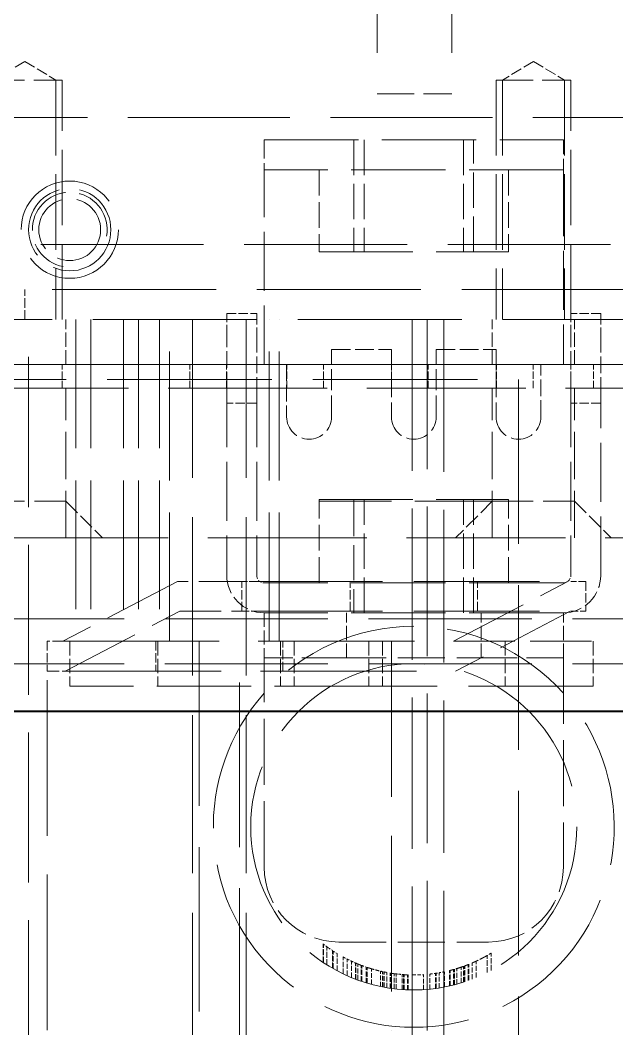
# Model space of a CAD drawing. Header units: millimetres. Extents: x 0 to 5945, y 0 to 4205.
# Drawn here: x 1985.6 to 2025.5, y 2250.6 to 2318 of the extents above; entities that cross this region are included whole.
import ezdxf

# ---------------------------------------------------------------- set-up
doc = ezdxf.new("R2010")
doc.units = ezdxf.units.MM
doc.header["$LTSCALE"] = 5
doc.linetypes.add('DASHED', pattern=[0.2067, 0.1654, -0.0413])
doc.layers.add('가려진 것(ISO)', color=2, linetype='DASHED', lineweight=18)
doc.layers.add('가시적인 것(ISO)', color=3, linetype='Continuous', lineweight=40)

msp = doc.modelspace()

# ---------------------------------------------------------------- linework, layer by layer
at = {"layer": '가려진 것(ISO)', "ltscale": 13.304306}
for p, q in [((2009.426, 2368.026), (2009.426, 2313.026)), ((2014.426, 2368.026), (2014.426, 2313.026)), ((1908.876, 2293.957), (2018.876, 2293.957)), ((2018.876, 2293.957), (2018.876, 2183.957)), ((1997.535, 2276.457), (1997.535, 2248.957)), ((2000.218, 2248.957), (2000.218, 2276.457))]:
    msp.add_line(p, q, dxfattribs=at)
at = {"layer": '가려진 것(ISO)', "ltscale": 0.918509}
for p, q in [((1985.876, 2315.199), (1983.809, 2313.957)), ((1985.876, 2315.199), (1987.943, 2313.957)), ((2019.876, 2315.199), (2017.809, 2313.957)), ((2019.876, 2315.199), (2021.943, 2313.957))]:
    msp.add_line(p, q, dxfattribs=at)
at = {"layer": '가려진 것(ISO)', "ltscale": 2.991791}
for p, q in [((1983.376, 2313.957), (1988.376, 2313.957)), ((2017.376, 2313.957), (2022.376, 2313.957)), ((2009.426, 2313.026), (2014.426, 2313.026)), ((2006.876, 2275.357), (2001.876, 2275.357)), ((2021.876, 2275.357), (2016.876, 2275.357))]:
    msp.add_line(p, q, dxfattribs=at)
at = {"layer": '가려진 것(ISO)', "ltscale": 6.094929}
for p, q in [((1987.943, 2313.957), (1987.943, 2297.957)), ((1988.376, 2297.957), (1988.376, 2313.957)), ((2017.376, 2313.957), (2017.376, 2297.957)), ((2017.809, 2313.957), (2017.809, 2297.957)), ((2021.943, 2313.957), (2021.943, 2297.957)), ((2022.376, 2297.957), (2022.376, 2313.957))]:
    msp.add_line(p, q, dxfattribs=at)
at = {"layer": '가려진 것(ISO)', "ltscale": 13.096966}
msp.add_line((1654.376, 2311.457), (2033.376, 2311.457), dxfattribs=at)
at = {"layer": '가려진 것(ISO)', "ltscale": 7.618686}
for p, q in [((2001.876, 2309.957), (2021.876, 2309.957)), ((2021.876, 2307.957), (2001.876, 2307.957)), ((2021.876, 2280.357), (2001.876, 2280.357)), ((2021.876, 2278.357), (2001.876, 2278.357)), ((2008.876, 2273.457), (1988.876, 2273.457))]:
    msp.add_line(p, q, dxfattribs=at)
at = {"layer": '가려진 것(ISO)', "ltscale": 1.495845}
for p, q in [((2001.876, 2309.957), (2001.876, 2307.457)), ((2021.876, 2307.457), (2021.876, 2309.957))]:
    msp.add_line(p, q, dxfattribs=at)
at = {"layer": '가려진 것(ISO)', "ltscale": 2.845517}
for p, q in [((2007.876, 2309.957), (2007.876, 2302.487)), ((2008.553, 2309.957), (2008.553, 2302.487)), ((2015.2, 2309.957), (2015.2, 2302.487)), ((2015.876, 2302.487), (2015.876, 2309.957)), ((2007.876, 2285.827), (2007.876, 2278.357)), ((2008.553, 2278.357), (2008.553, 2285.827)), ((2015.2, 2278.357), (2015.2, 2285.827)), ((2015.876, 2278.357), (2015.876, 2285.827))]:
    msp.add_line(p, q, dxfattribs=at)
at = {"layer": '가려진 것(ISO)', "ltscale": 2.083638}
for p, q in [((2005.551, 2307.957), (2005.551, 2302.487)), ((2018.201, 2307.957), (2018.201, 2302.487)), ((2005.551, 2280.357), (2005.551, 2285.827)), ((2018.201, 2280.357), (2018.201, 2285.827))]:
    msp.add_line(p, q, dxfattribs=at)
at = {"layer": '가려진 것(ISO)', "ltscale": 4.761642}
for p, q in [((2001.876, 2294.957), (2001.876, 2307.457)), ((2021.876, 2307.457), (2021.876, 2294.957)), ((1999.376, 2293.357), (1999.376, 2280.857)), ((2001.376, 2293.357), (2001.376, 2280.857)), ((2022.376, 2293.357), (2022.376, 2280.857)), ((2024.376, 2280.857), (2024.376, 2293.357))]:
    msp.add_line(p, q, dxfattribs=at)
at = {"layer": '가려진 것(ISO)', "ltscale": 13.164261}
msp.add_line((2133.876, 2302.957), (1875.376, 2302.957), dxfattribs=at)
at = {"layer": '가려진 것(ISO)', "ltscale": 7.569383}
for p, q in [((2005.551, 2302.487), (2018.201, 2302.487)), ((2005.551, 2285.927), (2018.201, 2285.927)), ((2018.201, 2285.827), (2005.551, 2285.827))]:
    msp.add_line(p, q, dxfattribs=at)
at = {"layer": '가려진 것(ISO)', "ltscale": 13.252995}
for p, q in [((1617.876, 2299.957), (2069.876, 2299.957)), ((2069.876, 2297.957), (1617.876, 2297.957))]:
    msp.add_line(p, q, dxfattribs=at)
at = {"layer": '가려진 것(ISO)', "ltscale": 0.761779}
for p, q in [((1985.876, 2297.957), (1985.876, 2299.957)), ((1999.376, 2298.357), (2001.376, 2298.357)), ((2024.376, 2298.357), (2022.376, 2298.357)), ((2001.376, 2292.357), (1999.376, 2292.357)), ((2024.376, 2292.357), (2022.376, 2292.357)), ((2000.376, 2278.457), (2000.376, 2280.457)), ((2007.626, 2278.457), (2007.626, 2280.457)), ((2016.126, 2278.457), (2016.126, 2280.457)), ((2023.376, 2280.457), (2023.376, 2278.457)), ((1987.376, 2276.457), (1987.376, 2274.457)), ((1994.626, 2276.457), (1994.626, 2274.457)), ((2003.126, 2274.457), (2003.126, 2276.457)), ((2010.376, 2276.457), (2010.376, 2274.457))]:
    msp.add_line(p, q, dxfattribs=at)
at = {"layer": '가려진 것(ISO)', "ltscale": 0.897467}
for p, q in [((1999.376, 2296.857), (1999.376, 2298.357)), ((2001.376, 2298.357), (2001.376, 2296.857)), ((2022.376, 2296.857), (2022.376, 2298.357)), ((2024.376, 2298.357), (2024.376, 2296.857))]:
    msp.add_line(p, q, dxfattribs=at)
at = {"layer": '가려진 것(ISO)', "ltscale": 12.135139}
msp.add_line((1986.126, 2222.707), (1986.126, 2297.957), dxfattribs=at)
at = {"layer": '가려진 것(ISO)', "ltscale": 1.142718}
for p, q in [((1988.626, 2294.957), (1988.626, 2297.957)), ((2017.126, 2294.957), (2017.126, 2297.957)), ((2022.626, 2294.957), (2022.626, 2297.957)), ((2001.876, 2278.357), (2001.876, 2275.357)), ((2007.376, 2275.357), (2007.376, 2278.357)), ((2016.376, 2275.357), (2016.376, 2278.357)), ((2021.876, 2275.357), (2021.876, 2278.357)), ((1988.876, 2276.457), (1988.876, 2273.457)), ((1994.776, 2276.457), (1994.776, 2273.457)), ((2002.976, 2276.457), (2002.976, 2273.457)), ((2003.876, 2276.457), (2003.876, 2273.457)), ((2008.876, 2276.457), (2008.876, 2273.457)), ((2009.776, 2276.457), (2009.776, 2273.457)), ((2017.976, 2276.457), (2017.976, 2273.457)), ((2023.876, 2276.457), (2023.876, 2273.457))]:
    msp.add_line(p, q, dxfattribs=at)
at = {"layer": '가려진 것(ISO)', "ltscale": 10.401548}
for p, q in [((1989.276, 2297.957), (1989.276, 2276.457)), ((1990.276, 2297.957), (1990.276, 2276.457)), ((1992.476, 2297.957), (1992.476, 2276.457)), ((1993.476, 2297.957), (1993.476, 2276.457)), ((1994.876, 2297.957), (1994.876, 2276.457)), ((1995.553, 2276.457), (1995.553, 2297.957)), ((2002.2, 2276.457), (2002.2, 2297.957)), ((2002.876, 2276.457), (2002.876, 2297.957))]:
    msp.add_line(p, q, dxfattribs=at)
at = {"layer": '가려진 것(ISO)', "ltscale": 12.78826}
for p, q in [((1997.076, 2297.957), (1997.076, 2218.657)), ((2000.676, 2297.957), (2000.676, 2218.657))]:
    msp.add_line(p, q, dxfattribs=at)
at = {"layer": '가려진 것(ISO)', "ltscale": 12.223835}
msp.add_line((2011.776, 2297.957), (2011.776, 2222.157), dxfattribs=at)
at = {"layer": '가려진 것(ISO)', "ltscale": 12.094824}
msp.add_line((2012.776, 2297.957), (2012.776, 2222.957), dxfattribs=at)
at = {"layer": '가려진 것(ISO)', "ltscale": 12.314143}
msp.add_line((2013.876, 2297.957), (2013.876, 2221.597), dxfattribs=at)
at = {"layer": '가려진 것(ISO)', "ltscale": 1.333188}
for p, q in [((1999.376, 2293.357), (1999.376, 2296.857)), ((2001.376, 2296.857), (2001.376, 2293.357)), ((2022.376, 2293.357), (2022.376, 2296.857)), ((2024.376, 2296.857), (2024.376, 2293.357)), ((2003.376, 2294.957), (2003.376, 2291.457)), ((2020.376, 2291.457), (2020.376, 2294.957))]:
    msp.add_line(p, q, dxfattribs=at)
at = {"layer": '가려진 것(ISO)', "ltscale": 1.714127}
for p, q in [((2006.376, 2291.457), (2006.376, 2295.957)), ((2010.376, 2295.957), (2010.376, 2291.457)), ((2013.376, 2291.457), (2013.376, 2295.957)), ((2017.376, 2295.957), (2017.376, 2291.457))]:
    msp.add_line(p, q, dxfattribs=at)
at = {"layer": '가려진 것(ISO)', "ltscale": 1.523657}
for p, q in [((2006.376, 2295.957), (2010.376, 2295.957)), ((2013.376, 2295.957), (2017.376, 2295.957))]:
    msp.add_line(p, q, dxfattribs=at)
at = {"layer": '가려진 것(ISO)', "ltscale": 12.855488}
for p, q in [((1875.873, 2294.957), (2061.879, 2294.957)), ((1875.873, 2293.357), (2061.879, 2293.357))]:
    msp.add_line(p, q, dxfattribs=at)
at = {"layer": '가려진 것(ISO)', "ltscale": 12.855069}
for p, q in [((2061.876, 2294.957), (1875.876, 2294.957)), ((1875.876, 2293.357), (2061.876, 2293.357)), ((2061.876, 2283.357), (1875.876, 2283.357))]:
    msp.add_line(p, q, dxfattribs=at)
at = {"layer": '가려진 것(ISO)', "ltscale": 0.609403}
for p, q in [((1988.376, 2293.357), (1988.376, 2294.957)), ((1996.898, 2293.357), (1996.898, 2294.957)), ((1999.348, 2293.357), (1999.348, 2294.957)), ((2003.398, 2293.357), (2003.398, 2294.957)), ((2005.848, 2293.357), (2005.848, 2294.957)), ((2010.398, 2293.357), (2010.398, 2294.957)), ((2012.848, 2293.357), (2012.848, 2294.957)), ((2017.377, 2293.357), (2017.377, 2294.957)), ((2017.397, 2293.357), (2017.397, 2294.957)), ((2019.847, 2293.357), (2019.847, 2294.957)), ((2022.377, 2293.357), (2022.377, 2294.957)), ((2023.897, 2293.357), (2023.897, 2294.957))]:
    msp.add_line(p, q, dxfattribs=at)
at = {"layer": '가려진 것(ISO)', "ltscale": 3.809293}
for p, q in [((1988.626, 2283.357), (1988.626, 2293.357)), ((2017.126, 2283.357), (2017.126, 2293.357)), ((2022.626, 2283.357), (2022.626, 2293.357)), ((2006.876, 2275.357), (2016.876, 2275.357)), ((2006.876, 2256.357), (2016.876, 2256.357))]:
    msp.add_line(p, q, dxfattribs=at)
at = {"layer": '가려진 것(ISO)', "ltscale": 3.290979}
for p, q in [((1983.126, 2285.807), (1988.626, 2285.807)), ((2017.126, 2285.807), (2022.626, 2285.807))]:
    msp.add_line(p, q, dxfattribs=at)
at = {"layer": '가려진 것(ISO)', "ltscale": 1.319787}
for p, q in [((1988.626, 2285.807), (1991.076, 2283.357)), ((2017.126, 2285.807), (2014.676, 2283.357)), ((2022.626, 2285.807), (2025.076, 2283.357))]:
    msp.add_line(p, q, dxfattribs=at)
at = {"layer": '가려진 것(ISO)', "ltscale": 0.037994}
for p, q in [((2005.551, 2285.927), (2005.551, 2285.827)), ((2007.876, 2285.927), (2007.876, 2285.827)), ((2008.553, 2285.927), (2008.553, 2285.827)), ((2015.2, 2285.927), (2015.2, 2285.827)), ((2015.876, 2285.827), (2015.876, 2285.927)), ((2018.201, 2285.927), (2018.201, 2285.827))]:
    msp.add_line(p, q, dxfattribs=at)
at = {"layer": '가려진 것(ISO)', "ltscale": 6.357076}
for p, q in [((1996.082, 2280.457), (1988.419, 2276.457)), ((2014.523, 2276.457), (2022.186, 2280.457)), ((1988.566, 2274.457), (1996.229, 2278.457)), ((2022.334, 2278.457), (2014.671, 2274.457))]:
    msp.add_line(p, q, dxfattribs=at)
at = {"layer": '가려진 것(ISO)', "ltscale": 3.458755}
msp.add_line((2000.376, 2280.457), (1996.082, 2280.457), dxfattribs=at)
at = {"layer": '가려진 것(ISO)', "ltscale": 0.598278}
for p, q in [((2001.376, 2280.457), (2000.376, 2280.457)), ((2023.376, 2280.457), (2022.376, 2280.457)), ((2000.376, 2278.457), (2001.376, 2278.457)), ((2022.376, 2278.457), (2023.376, 2278.457))]:
    msp.add_line(p, q, dxfattribs=at)
at = {"layer": '가려진 것(ISO)', "ltscale": 10.159652}
for p, q in [((2001.376, 2280.457), (2022.376, 2280.457)), ((2001.376, 2278.457), (2022.376, 2278.457))]:
    msp.add_line(p, q, dxfattribs=at)
at = {"layer": '가려진 것(ISO)', "ltscale": 3.339893}
msp.add_line((1996.229, 2278.457), (2000.376, 2278.457), dxfattribs=at)
at = {"layer": '가려진 것(ISO)', "ltscale": 13.17814}
for p, q in [((1464.076, 2277.957), (2158.676, 2277.957)), ((1464.076, 2274.957), (2158.676, 2274.957))]:
    msp.add_line(p, q, dxfattribs=at)
at = {"layer": '가려진 것(ISO)', "ltscale": 12.578616}
for p, q in [((1987.376, 2250.457), (1987.376, 2276.457)), ((2010.376, 2276.457), (2010.376, 2250.457))]:
    msp.add_line(p, q, dxfattribs=at)
at = {"layer": '가려진 것(ISO)', "ltscale": 0.839537}
msp.add_line((1988.419, 2276.457), (1987.376, 2276.457), dxfattribs=at)
at = {"layer": '가려진 것(ISO)', "ltscale": 12.629146}
for p, q in [((1988.419, 2276.457), (2014.523, 2276.457)), ((1988.566, 2274.457), (2014.671, 2274.457))]:
    msp.add_line(p, q, dxfattribs=at)
at = {"layer": '가려진 것(ISO)', "ltscale": 4.958426}
msp.add_line((2014.523, 2276.457), (2023.876, 2276.457), dxfattribs=at)
at = {"layer": '가려진 것(ISO)', "ltscale": 5.33305}
for p, q in [((2001.876, 2261.357), (2001.876, 2275.357)), ((2021.876, 2275.357), (2021.876, 2261.357))]:
    msp.add_line(p, q, dxfattribs=at)
at = {"layer": '가려진 것(ISO)', "ltscale": 0.9584}
msp.add_line((1987.376, 2274.457), (1988.566, 2274.457), dxfattribs=at)
at = {"layer": '가려진 것(ISO)', "ltscale": 10.099219}
msp.add_line((2023.876, 2273.457), (2008.876, 2273.457), dxfattribs=at)
at = {"layer": '가려진 것(ISO)', "ltscale": 0.469109}
msp.add_line((2005.815, 2254.998), (2005.815, 2256.229), dxfattribs=at)
at = {"layer": '가려진 것(ISO)', "ltscale": 0.468525}
msp.add_line((2005.83, 2254.988), (2005.83, 2256.218), dxfattribs=at)
at = {"layer": '가려진 것(ISO)', "ltscale": 0.45937}
msp.add_line((2006.071, 2254.831), (2006.071, 2256.038), dxfattribs=at)
at = {"layer": '가려진 것(ISO)', "ltscale": 0.447094}
msp.add_line((2006.438, 2254.611), (2006.438, 2255.785), dxfattribs=at)
at = {"layer": '가려진 것(ISO)', "ltscale": 0.445348}
msp.add_line((2006.494, 2254.578), (2006.494, 2255.748), dxfattribs=at)
at = {"layer": '가려진 것(ISO)', "ltscale": 0.437662}
msp.add_line((2006.76, 2254.432), (2006.76, 2255.582), dxfattribs=at)
at = {"layer": '가려진 것(ISO)', "ltscale": 0.427661}
msp.add_line((2007.152, 2254.234), (2007.152, 2255.357), dxfattribs=at)
at = {"layer": '가려진 것(ISO)', "ltscale": 0.421681}
msp.add_line((2007.418, 2254.11), (2007.418, 2255.218), dxfattribs=at)
at = {"layer": '가려진 것(ISO)', "ltscale": 0.431961}
msp.add_line((2016.776, 2254.32), (2016.776, 2255.455), dxfattribs=at)
at = {"layer": '가려진 것(ISO)', "ltscale": 0.439214}
msp.add_line((2017.049, 2254.462), (2017.049, 2255.616), dxfattribs=at)
at = {"layer": '가려진 것(ISO)', "ltscale": 0.415525}
msp.add_line((2007.723, 2253.979), (2007.723, 2255.07), dxfattribs=at)
at = {"layer": '가려진 것(ISO)', "ltscale": 0.410706}
msp.add_line((2007.989, 2253.874), (2007.989, 2254.952), dxfattribs=at)
at = {"layer": '가려진 것(ISO)', "ltscale": 0.410289}
msp.add_line((2008.013, 2253.865), (2008.013, 2254.942), dxfattribs=at)
at = {"layer": '가려진 것(ISO)', "ltscale": 0.408395}
msp.add_line((2008.126, 2253.822), (2008.126, 2254.895), dxfattribs=at)
at = {"layer": '가려진 것(ISO)', "ltscale": 0.404823}
msp.add_line((2008.355, 2253.742), (2008.355, 2254.804), dxfattribs=at)
at = {"layer": '가려진 것(ISO)', "ltscale": 0.404103}
msp.add_line((2008.403, 2253.725), (2008.403, 2254.786), dxfattribs=at)
at = {"layer": '가려진 것(ISO)', "ltscale": 0.400006}
msp.add_line((2008.7, 2253.63), (2008.7, 2254.68), dxfattribs=at)
at = {"layer": '가려진 것(ISO)', "ltscale": 0.399113}
msp.add_line((2008.77, 2253.609), (2008.77, 2254.657), dxfattribs=at)
at = {"layer": '가려진 것(ISO)', "ltscale": 0.395884}
msp.add_line((2009.04, 2253.532), (2009.04, 2254.572), dxfattribs=at)
at = {"layer": '가려진 것(ISO)', "ltscale": 0.395829}
msp.add_line((2009.045, 2253.531), (2009.045, 2254.57), dxfattribs=at)
at = {"layer": '가려진 것(ISO)', "ltscale": 0.394372}
msp.add_line((2014.574, 2253.496), (2014.574, 2254.532), dxfattribs=at)
at = {"layer": '가려진 것(ISO)', "ltscale": 0.394596}
msp.add_line((2014.595, 2253.501), (2014.595, 2254.538), dxfattribs=at)
at = {"layer": '가려진 것(ISO)', "ltscale": 0.396372}
msp.add_line((2014.755, 2253.544), (2014.755, 2254.585), dxfattribs=at)
at = {"layer": '가려진 것(ISO)', "ltscale": 0.399933}
msp.add_line((2015.047, 2253.628), (2015.047, 2254.678), dxfattribs=at)
at = {"layer": '가려진 것(ISO)', "ltscale": 0.399954}
msp.add_line((2015.049, 2253.629), (2015.049, 2254.679), dxfattribs=at)
at = {"layer": '가려진 것(ISO)', "ltscale": 0.402038}
msp.add_line((2015.204, 2253.677), (2015.204, 2254.733), dxfattribs=at)
at = {"layer": '가려진 것(ISO)', "ltscale": 0.402626}
msp.add_line((2015.246, 2253.691), (2015.246, 2254.748), dxfattribs=at)
at = {"layer": '가려진 것(ISO)', "ltscale": 0.403154}
msp.add_line((2015.284, 2253.703), (2015.284, 2254.762), dxfattribs=at)
at = {"layer": '가려진 것(ISO)', "ltscale": 0.406519}
msp.add_line((2015.509, 2253.78), (2015.509, 2254.848), dxfattribs=at)
at = {"layer": '가려진 것(ISO)', "ltscale": 0.407311}
msp.add_line((2015.559, 2253.798), (2015.559, 2254.867), dxfattribs=at)
at = {"layer": '가려진 것(ISO)', "ltscale": 0.410804}
msp.add_line((2015.77, 2253.876), (2015.77, 2254.955), dxfattribs=at)
at = {"layer": '가려진 것(ISO)', "ltscale": 0.415758}
msp.add_line((2016.042, 2253.984), (2016.042, 2255.076), dxfattribs=at)
at = {"layer": '가려진 것(ISO)', "ltscale": 0.389836}
msp.add_line((2009.658, 2253.385), (2009.658, 2254.409), dxfattribs=at)
at = {"layer": '가려진 것(ISO)', "ltscale": 0.388732}
msp.add_line((2009.794, 2253.358), (2009.794, 2254.378), dxfattribs=at)
at = {"layer": '가려진 것(ISO)', "ltscale": 0.388063}
msp.add_line((2009.882, 2253.341), (2009.882, 2254.36), dxfattribs=at)
at = {"layer": '가려진 것(ISO)', "ltscale": 0.387979}
msp.add_line((2009.893, 2253.339), (2009.893, 2254.358), dxfattribs=at)
at = {"layer": '가려진 것(ISO)', "ltscale": 0.386757}
msp.add_line((2010.066, 2253.308), (2010.066, 2254.324), dxfattribs=at)
at = {"layer": '가려진 것(ISO)', "ltscale": 0.385379}
msp.add_line((2010.287, 2253.274), (2010.287, 2254.285), dxfattribs=at)
at = {"layer": '가려진 것(ISO)', "ltscale": 0.385267}
msp.add_line((2010.306, 2253.271), (2010.306, 2254.282), dxfattribs=at)
at = {"layer": '가려진 것(ISO)', "ltscale": 0.385065}
msp.add_line((2010.342, 2253.266), (2010.342, 2254.277), dxfattribs=at)
at = {"layer": '가려진 것(ISO)', "ltscale": 0.384974}
msp.add_line((2010.358, 2253.263), (2010.358, 2254.274), dxfattribs=at)
at = {"layer": '가려진 것(ISO)', "ltscale": 0.383955}
msp.add_line((2010.556, 2253.237), (2010.556, 2254.245), dxfattribs=at)
at = {"layer": '가려진 것(ISO)', "ltscale": 0.383326}
msp.add_line((2010.695, 2253.221), (2010.695, 2254.228), dxfattribs=at)
at = {"layer": '가려진 것(ISO)', "ltscale": 0.381924}
msp.add_line((2011.094, 2253.185), (2011.094, 2254.188), dxfattribs=at)
at = {"layer": '가려진 것(ISO)', "ltscale": 0.381671}
msp.add_line((2011.191, 2253.179), (2011.191, 2254.181), dxfattribs=at)
at = {"layer": '가려진 것(ISO)', "ltscale": 0.381579}
msp.add_line((2011.23, 2253.176), (2011.23, 2254.178), dxfattribs=at)
at = {"layer": '가려진 것(ISO)', "ltscale": 0.381141}
msp.add_line((2011.463, 2253.165), (2011.463, 2254.166), dxfattribs=at)
at = {"layer": '가려진 것(ISO)', "ltscale": 0.381086}
msp.add_line((2011.502, 2253.163), (2011.502, 2254.164), dxfattribs=at)
at = {"layer": '가려진 것(ISO)', "ltscale": 0.380856}
msp.add_line((2011.779, 2253.157), (2011.779, 2254.157), dxfattribs=at)
at = {"layer": '가려진 것(ISO)', "ltscale": 0.381611}
msp.add_line((2012.536, 2253.177), (2012.536, 2254.179), dxfattribs=at)
at = {"layer": '가려진 것(ISO)', "ltscale": 0.382927}
msp.add_line((2012.959, 2253.211), (2012.959, 2254.216), dxfattribs=at)
at = {"layer": '가려진 것(ISO)', "ltscale": 0.384585}
msp.add_line((2013.322, 2253.253), (2013.322, 2254.263), dxfattribs=at)
at = {"layer": '가려진 것(ISO)', "ltscale": 0.384854}
msp.add_line((2013.373, 2253.26), (2013.373, 2254.271), dxfattribs=at)
at = {"layer": '가려진 것(ISO)', "ltscale": 0.386069}
msp.add_line((2013.58, 2253.291), (2013.58, 2254.305), dxfattribs=at)
at = {"layer": '가려진 것(ISO)', "ltscale": 0.388549}
msp.add_line((2013.935, 2253.353), (2013.935, 2254.373), dxfattribs=at)
at = {"layer": '가려진 것(ISO)', "ltscale": 0.391248}
msp.add_line((2014.256, 2253.42), (2014.256, 2254.447), dxfattribs=at)
at = {"layer": '가려진 것(ISO)', "ltscale": 0.391696}
msp.add_line((2014.305, 2253.431), (2014.305, 2254.459), dxfattribs=at)
at = {"layer": '가려진 것(ISO)', "ltscale": 0.39388}
msp.add_line((2014.527, 2253.484), (2014.527, 2254.518), dxfattribs=at)
at = {"layer": '가려진 것(ISO)', "ltscale": 9.879222}
msp.add_circle((1988.876, 2303.957), 3.25, dxfattribs=at)
at = {"layer": '가려진 것(ISO)', "ltscale": 6.582059}
msp.add_circle((1988.876, 2303.957), 2.75, dxfattribs=at)
at = {"layer": '가려진 것(ISO)', "ltscale": 4.94729}
msp.add_circle((1988.876, 2303.957), 2.067, dxfattribs=at)
at = {"layer": '가려진 것(ISO)', "ltscale": 13.253357}
msp.add_circle((2011.876, 2264.057), 10.9, dxfattribs=at)
at = {"layer": '가려진 것(ISO)', "ltscale": 4.487736}
msp.add_arc((1988.876, 2303.957), 2.5, 350, 260, dxfattribs=at)
at = {"layer": '가려진 것(ISO)', "ltscale": 1.795034}
for centre in [(2004.876, 2291.457), (2011.876, 2291.457), (2018.876, 2291.457)]:
    msp.add_arc(centre, 1.5, 180, 0, dxfattribs=at)
at = {"layer": '가려진 것(ISO)', "ltscale": 1.495845}
for centre, start, end in [((2001.876, 2280.857), 180, 270), ((2021.876, 2280.857), 270, 0)]:
    msp.add_arc(centre, 2.5, start, end, dxfattribs=at)
at = {"layer": '가려진 것(ISO)', "ltscale": 0.299089}
for centre, start, end in [((2001.876, 2280.857), 180, 270), ((2021.876, 2280.857), 270, 0)]:
    msp.add_arc(centre, 0.5, start, end, dxfattribs=at)
at = {"layer": '가려진 것(ISO)', "ltscale": 10.922766}
msp.add_arc((2011.876, 2264.057), 13.4, 41.73182, 138.26818, dxfattribs=at)
at = {"layer": '가려진 것(ISO)', "ltscale": 11.92401}
msp.add_arc((2011.876, 2264.057), 13.4, 138.26818, 41.73182, dxfattribs=at)
at = {"layer": '가려진 것(ISO)', "ltscale": 2.991791}
for centre, start, end in [((2006.876, 2261.357), 180, 270), ((2016.876, 2261.357), 270, 0)]:
    msp.add_arc(centre, 5, start, end, dxfattribs=at)
at = {"layer": '가려진 것(ISO)', "ltscale": 0.006923}
msp.add_arc((2011.876, 2264.057), 9.9, 232.2484, 232.35509, dxfattribs=at)
at = {"layer": '가려진 것(ISO)', "ltscale": 0.314692}
msp.add_arc((2011.876, 2264.057), 9.9, 234.09996, 238.88246, dxfattribs=at)
at = {"layer": '가려진 것(ISO)', "ltscale": 0.219951}
msp.add_arc((2011.876, 2264.057), 9.9, 241.49879, 244.84193, dxfattribs=at)
at = {"layer": '가려진 것(ISO)', "ltscale": 0.182906}
msp.add_arc((2011.876, 2264.057), 9.9, 249.46424, 251.28671, dxfattribs=at)
at = {"layer": '가려진 것(ISO)', "ltscale": 0.007405}
msp.add_arc((2011.876, 2264.057), 9.9, 260.76066, 260.87468, dxfattribs=at)
at = {"layer": '가려진 것(ISO)', "ltscale": 0.288416}
msp.add_arc((2011.876, 2264.057), 9.9, 269.43961, 273.82291, dxfattribs=at)
at = {"layer": '가려진 것(ISO)', "ltscale": 0.079982}
msp.add_arc((2011.876, 2264.057), 9.9, 278.69347, 279.91013, dxfattribs=at)
at = {"layer": '가려진 것(ISO)', "ltscale": 0.13763}
msp.add_arc((2011.876, 2264.057), 9.9, 279.91013, 282.0026, dxfattribs=at)
at = {"layer": '가려진 것(ISO)', "ltscale": 0.1173}
msp.add_open_spline([(2005.83, 2256.218), (2005.875, 2256.183), (2005.921, 2256.149), (2006.001, 2256.089), (2006.036, 2256.063), (2006.071, 2256.038)], degree=3, knots=[-0.03848854, -0.03848854, -0.03848854, -0.03848854, -0.02079753, -0.02079753, -0.0076155, -0.0076155, -0.0076155, -0.0076155], dxfattribs=at)
at = {"layer": '가려진 것(ISO)', "ltscale": 0.548385}
msp.add_open_spline([(2015.77, 2254.955), (2015.773, 2254.956), (2015.777, 2254.958), (2015.813, 2254.973), (2015.838, 2254.984), (2015.902, 2255.013), (2015.938, 2255.028), (2016.04, 2255.075), (2016.094, 2255.1), (2016.236, 2255.168), (2016.324, 2255.212), (2016.41, 2255.256)], degree=3, knots=[-0.1698727, -0.1698727, -0.1698727, -0.1698727, -0.1169877, -0.1169877, -0.0757232, -0.0757232, -0.0507389, -0.0507389, -0.0290483, -0.0290483, 0, 0, 0, 0], dxfattribs=at)
at = {"layer": '가려진 것(ISO)', "ltscale": 0.552346}
msp.add_open_spline([(2016.41, 2255.256), (2016.462, 2255.283), (2016.514, 2255.31), (2016.61, 2255.362), (2016.654, 2255.386), (2016.756, 2255.443), (2016.808, 2255.473), (2016.912, 2255.533), (2016.949, 2255.555), (2017.001, 2255.586), (2017.018, 2255.597), (2017.036, 2255.608), (2017.041, 2255.611), (2017.045, 2255.614), (2017.047, 2255.614), (2017.048, 2255.615), (2017.048, 2255.615), (2017.049, 2255.616)], degree=3, knots=[-0.1295811, -0.1295811, -0.1295811, -0.1295811, -0.1157776, -0.1157776, -0.1032171, -0.1032171, -0.0853182, -0.0853182, -0.0606618, -0.0606618, -0.0332045, -0.0332045, -0.0173407, -0.0173407, -0.008801, -0.008801, 0, 0, 0, 0], dxfattribs=at)
at = {"layer": '가려진 것(ISO)', "ltscale": 0.218159}
msp.add_open_spline([(2007.668, 2255.096), (2007.763, 2255.051), (2007.86, 2255.008), (2008.034, 2254.933), (2008.108, 2254.902), (2008.177, 2254.874)], degree=3, knots=[-0.05758971, -0.05758971, -0.05758971, -0.05758971, -0.02598556, -0.02598556, 0, 0, 0, 0], dxfattribs=at)
at = {"layer": '가려진 것(ISO)', "ltscale": 0.200506}
msp.add_open_spline([(2008.177, 2254.874), (2008.22, 2254.857), (2008.259, 2254.841), (2008.343, 2254.809), (2008.364, 2254.801), (2008.395, 2254.789), (2008.4, 2254.787), (2008.403, 2254.786)], degree=3, knots=[-0.0305094, -0.0305094, -0.0305094, -0.0305094, -0.02650183, -0.02650183, -0.02059372, -0.02059372, 0, 0, 0, 0], dxfattribs=at)
at = {"layer": '가려진 것(ISO)', "ltscale": 0.336099}
msp.add_open_spline([(2008.77, 2254.657), (2008.782, 2254.653), (2008.799, 2254.647), (2008.864, 2254.626), (2008.915, 2254.61), (2008.989, 2254.588)], degree=3, knots=[-0.07320406, -0.07320406, -0.07320406, -0.07320406, -0.03833825, -0.03833825, 0, 0, 0, 0], dxfattribs=at)
at = {"layer": '가려진 것(ISO)', "ltscale": 0.305312}
msp.add_open_spline([(2008.989, 2254.588), (2009.029, 2254.575), (2009.076, 2254.561), (2009.184, 2254.53), (2009.246, 2254.513), (2009.422, 2254.465), (2009.543, 2254.435), (2009.666, 2254.407)], degree=3, knots=[-0.08004949, -0.08004949, -0.08004949, -0.08004949, -0.05912189, -0.05912189, -0.03780731, -0.03780731, 0, 0, 0, 0], dxfattribs=at)
at = {"layer": '가려진 것(ISO)', "ltscale": 0.348777}
msp.add_open_spline([(2014.305, 2254.459), (2014.309, 2254.461), (2014.315, 2254.462), (2014.363, 2254.474), (2014.399, 2254.484), (2014.483, 2254.506), (2014.544, 2254.523), (2014.72, 2254.574), (2014.814, 2254.602), (2014.908, 2254.632)], degree=3, knots=[-0.1252357, -0.1252357, -0.1252357, -0.1252357, -0.0922637, -0.0922637, -0.0593684, -0.0593684, -0.0294723, -0.0294723, 0, 0, 0, 0], dxfattribs=at)
at = {"layer": '가려진 것(ISO)', "ltscale": 0.348489}
msp.add_open_spline([(2014.908, 2254.632), (2014.966, 2254.651), (2015.025, 2254.671), (2015.134, 2254.708), (2015.184, 2254.726), (2015.307, 2254.77), (2015.357, 2254.789), (2015.427, 2254.816), (2015.456, 2254.827), (2015.499, 2254.844), (2015.505, 2254.846), (2015.509, 2254.848)], degree=3, knots=[-0.0709185, -0.0709185, -0.0709185, -0.0709185, -0.06043049, -0.06043049, -0.05096591, -0.05096591, -0.03590037, -0.03590037, -0.01879731, -0.01879731, 0, 0, 0, 0], dxfattribs=at)
at = {"layer": '가려진 것(ISO)', "ltscale": 0.093898}
msp.add_open_spline([(2015.509, 2254.848), (2015.515, 2254.85), (2015.521, 2254.852), (2015.55, 2254.864), (2015.556, 2254.866), (2015.559, 2254.867)], degree=3, knots=[-0.02487117, -0.02487117, -0.02487117, -0.02487117, -0.0201595, -0.0201595, 0, 0, 0, 0], dxfattribs=at)
at = {"layer": '가려진 것(ISO)', "ltscale": 0.089306}
msp.add_open_spline([(2009.666, 2254.407), (2009.728, 2254.393), (2009.77, 2254.384), (2009.825, 2254.372), (2009.86, 2254.364), (2009.893, 2254.358)], degree=3, knots=[-0.01705697, -0.01705697, -0.01705697, -0.01705697, -0.0105082, -0.0105082, 0, 0, 0, 0], dxfattribs=at)
at = {"layer": '가려진 것(ISO)', "ltscale": 0.198411}
msp.add_open_spline([(2009.893, 2254.358), (2009.912, 2254.354), (2009.93, 2254.35), (2009.981, 2254.34), (2010.002, 2254.336), (2010.053, 2254.326), (2010.061, 2254.325), (2010.066, 2254.324)], degree=3, knots=[-0.04474604, -0.04474604, -0.04474604, -0.04474604, -0.04011032, -0.04011032, -0.03021002, -0.03021002, 0, 0, 0, 0], dxfattribs=at)
at = {"layer": '가려진 것(ISO)', "ltscale": 0.016459}
msp.add_open_spline([(2010.306, 2254.282), (2010.318, 2254.28), (2010.33, 2254.279), (2010.342, 2254.277)], degree=3, dxfattribs=at)
at = {"layer": '가려진 것(ISO)', "ltscale": 0.207431}
msp.add_open_spline([(2010.342, 2254.277), (2010.374, 2254.272), (2010.41, 2254.266), (2010.495, 2254.254), (2010.545, 2254.247), (2010.672, 2254.23), (2010.768, 2254.219), (2010.864, 2254.209)], degree=3, knots=[-0.04688468, -0.04688468, -0.04688468, -0.04688468, -0.03954987, -0.03954987, -0.02893697, -0.02893697, 0, 0, 0, 0], dxfattribs=at)
at = {"layer": '가려진 것(ISO)', "ltscale": 0.169487}
msp.add_open_spline([(2010.864, 2254.209), (2010.981, 2254.197), (2011.056, 2254.191), (2011.167, 2254.182), (2011.229, 2254.178), (2011.285, 2254.175)], degree=3, knots=[-0.03476586, -0.03476586, -0.03476586, -0.03476586, -0.02064798, -0.02064798, 0, 0, 0, 0], dxfattribs=at)
at = {"layer": '가려진 것(ISO)', "ltscale": 0.162818}
msp.add_open_spline([(2011.285, 2254.175), (2011.317, 2254.173), (2011.346, 2254.171), (2011.396, 2254.169), (2011.415, 2254.168), (2011.454, 2254.166), (2011.46, 2254.166), (2011.463, 2254.166)], degree=3, knots=[-0.04260131, -0.04260131, -0.04260131, -0.04260131, -0.03089215, -0.03089215, -0.01931644, -0.01931644, 0, 0, 0, 0], dxfattribs=at)
at = {"layer": '가려진 것(ISO)', "ltscale": 0.086357}
msp.add_open_spline([(2011.463, 2254.166), (2011.464, 2254.166), (2011.465, 2254.166), (2011.493, 2254.164), (2011.499, 2254.164), (2011.502, 2254.164)], degree=3, knots=[-0.0223639, -0.0223639, -0.0223639, -0.0223639, -0.0219562, -0.0219562, 0, 0, 0, 0], dxfattribs=at)
at = {"layer": '가려진 것(ISO)', "ltscale": 0.217573}
msp.add_open_spline([(2012.959, 2254.216), (2013.01, 2254.222), (2013.064, 2254.228), (2013.153, 2254.24), (2013.194, 2254.245), (2013.263, 2254.255), (2013.283, 2254.257), (2013.315, 2254.262), (2013.331, 2254.264), (2013.361, 2254.269), (2013.369, 2254.27), (2013.373, 2254.271)], degree=3, knots=[-0.03836599, -0.03836599, -0.03836599, -0.03836599, -0.03162395, -0.03162395, -0.02640327, -0.02640327, -0.0216152, -0.0216152, -0.01311131, -0.01311131, 0, 0, 0, 0], dxfattribs=at)
at = {"layer": '가려진 것(ISO)', "ltscale": 0.089633}
msp.add_open_spline([(2014.256, 2254.447), (2014.26, 2254.448), (2014.266, 2254.45), (2014.293, 2254.456), (2014.298, 2254.458), (2014.305, 2254.459)], degree=3, knots=[-0.0836509, -0.0836509, -0.0836509, -0.0836509, -0.05181757, -0.05181757, -0.04528651, -0.04528651, -0.04528651, -0.04528651], dxfattribs=at)
at = {"layer": '가시적인 것(ISO)'}
msp.add_line((2158.676, 2271.757), (1464.076, 2271.757), dxfattribs=at)

doc.saveas('drawing.dxf')
